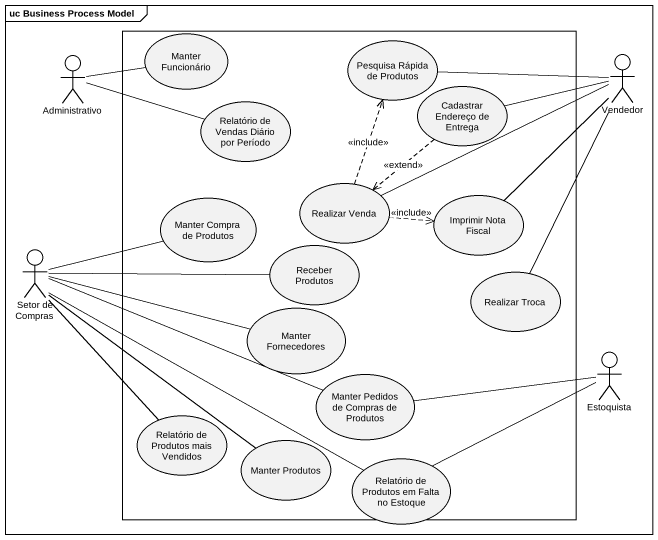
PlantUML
@startuml
mainframe uc Business Process Model
rectangle " " as rectangle1 {
  usecase "Manter Funcionário" as Manter_Funcionário
  usecase "Pesquisa Rápida de Produtos" as Pesquisa_Rápida_de_Produtos
  usecase "Cadastrar Endereço de Entrega" as Cadastrar_Endereço_de
  usecase "Relatório de Vendas Diário por Período" as Relatório_de_Vendas_Diário
  usecase "Manter Compra de Produtos" as Manter_Compra_de_Produtos
  usecase "Realizar Venda" as Realizar_Venda
  usecase "Imprimir Nota Fiscal" as Imprimir_Nota_Fiscal
  usecase "Receber Produtos" as Receber_Produtos
  usecase "Realizar Troca" as Realizar_Troca
  usecase "Manter Fornecedores" as Manter_Fornecedores
  usecase "Manter Pedidos de Compras de Produtos" as Manter_Pedidos_de_Compras
  usecase "Relatório de Produtos mais Vendidos" as Relatório_de_Produtos_mais
  usecase "Manter Produtos" as Manter_Produtos
}
actor Administrativo
actor Vendedor
actor "Setor de Compras" as Setor_de_Compras
actor Estoquista
usecase "Relatório de Produtos em Falta no Estoque" as Relatório_de_Produtos_em
Administrativo -right- Manter_Funcionário
Administrativo -right- Relatório_de_Vendas_Diário
Cadastrar_Endereço_de ..> Realizar_Venda : <<extend>>
Vendedor -left- Pesquisa_Rápida_de_Produtos
Vendedor -left- Cadastrar_Endereço_de
Vendedor -left- Realizar_Venda
Vendedor -- Imprimir_Nota_Fiscal
Vendedor -- Realizar_Troca
Realizar_Venda .up.> Pesquisa_Rápida_de_Produtos : <<include>>
Realizar_Venda .right.> Imprimir_Nota_Fiscal : <<include>>
Setor_de_Compras -right- Manter_Compra_de_Produtos
Setor_de_Compras -right- Receber_Produtos
Setor_de_Compras -right- Manter_Fornecedores
Setor_de_Compras -right- Manter_Pedidos_de_Compras
Setor_de_Compras -- Relatório_de_Produtos_mais
Setor_de_Compras -- Manter_Produtos
Setor_de_Compras -right- Relatório_de_Produtos_em
Estoquista -left- Manter_Pedidos_de_Compras
Estoquista -left- Relatório_de_Produtos_em
@enduml
